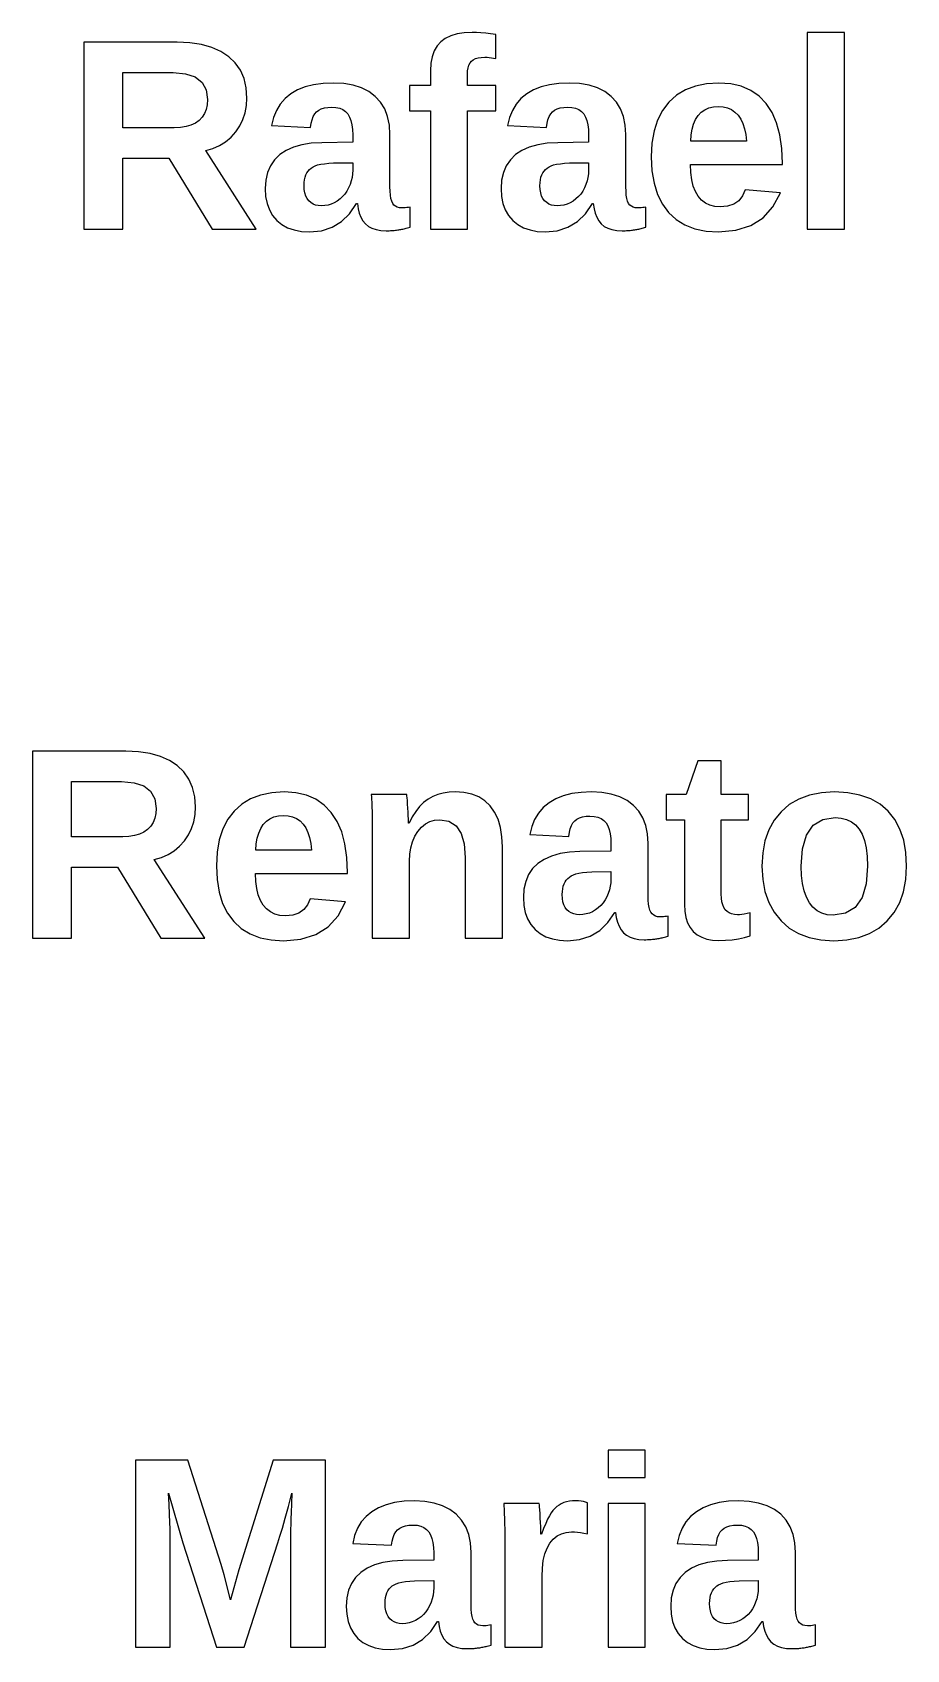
# Model space of a CAD drawing. Header units: metres. Extents: x 18 to 589, y 31 to 387.
# Drawn here: x 174.4 to 210.1, y 204.6 to 270.7 of the extents above; entities that cross this region are included whole.
import ezdxf

# ---------------------------------------------------------------- set-up
doc = ezdxf.new("R2010")
doc.units = ezdxf.units.M

msp = doc.modelspace()

# ---------------------------------------------------------------- linework, layer by layer
for p, q in [((191.723, 270.667), (191.466, 270.59)), ((192.015, 270.713), (191.723, 270.667)), ((192.343, 270.729), (192.015, 270.713)), ((192.518, 270.725), (192.343, 270.729)), ((192.703, 270.715), (192.518, 270.725)), ((192.896, 270.697), (192.703, 270.715)), ((193.098, 270.673), (192.896, 270.697)), ((193.308, 270.642), (193.098, 270.673)), ((193.308, 269.66), (193.308, 270.642)), ((207.569, 270.729), (206.045, 270.729)), ((206.045, 270.729), (206.045, 262.678)), ((207.569, 262.678), (207.569, 270.729)), ((180.278, 270.322), (176.459, 270.322)), ((176.459, 270.322), (176.459, 262.678)), ((180.8, 270.298), (180.278, 270.322)), ((181.272, 270.228), (180.8, 270.298)), ((181.694, 270.11), (181.272, 270.228)), ((182.067, 269.945), (181.694, 270.11)), ((182.389, 269.733), (182.067, 269.945)), ((190.786, 269.969), (190.701, 269.733)), ((190.905, 270.173), (190.786, 269.969)), ((191.057, 270.344), (190.905, 270.173)), ((191.244, 270.482), (191.057, 270.344)), ((191.466, 270.59), (191.244, 270.482)), ((182.656, 269.477), (182.389, 269.733)), ((182.864, 269.18), (182.656, 269.477)), ((190.651, 269.463), (190.634, 269.161)), ((190.701, 269.733), (190.651, 269.463)), ((192.159, 269.156), (192.178, 269.284)), ((192.178, 269.284), (192.21, 269.393)), ((192.21, 269.393), (192.255, 269.483)), ((192.255, 269.483), (192.313, 269.554)), ((192.313, 269.554), (192.386, 269.61)), ((192.386, 269.61), (192.478, 269.653)), ((192.478, 269.653), (192.588, 269.684)), ((192.588, 269.684), (192.716, 269.703)), ((192.716, 269.703), (192.863, 269.709)), ((192.863, 269.709), (192.952, 269.707)), ((192.952, 269.707), (193.041, 269.701)), ((193.041, 269.701), (193.13, 269.691)), ((193.13, 269.691), (193.219, 269.678)), ((193.219, 269.678), (193.308, 269.66)), ((178.06, 266.823), (178.06, 269.08)), ((178.06, 269.08), (180.11, 269.08)), ((180.11, 269.08), (180.618, 269.035)), ((180.618, 269.035), (181.013, 268.903)), ((181.013, 268.903), (181.295, 268.683)), ((181.295, 268.683), (181.464, 268.375)), ((183.013, 268.842), (182.864, 269.18)), ((183.102, 268.463), (183.013, 268.842)), ((186.244, 268.639), (185.859, 268.586)), ((186.666, 268.656), (186.244, 268.639)), ((187.09, 268.634), (186.666, 268.656)), ((187.474, 268.569), (187.09, 268.634)), ((190.634, 269.161), (190.634, 268.548)), ((192.153, 269.009), (192.159, 269.156)), ((192.153, 268.548), (192.153, 269.009)), ((195.892, 268.639), (195.507, 268.586)), ((196.314, 268.656), (195.892, 268.639)), ((196.738, 268.634), (196.314, 268.656)), ((197.122, 268.569), (196.738, 268.634)), ((201.93, 268.625), (201.473, 268.531)), ((202.435, 268.656), (201.93, 268.625)), ((202.917, 268.623), (202.435, 268.656)), ((203.351, 268.522), (202.917, 268.623)), ((181.464, 268.375), (181.521, 267.978)), ((181.521, 267.978), (181.507, 267.769)), ((183.132, 268.043), (183.102, 268.463)), ((183.114, 267.731), (183.132, 268.043)), ((184.692, 268.021), (184.496, 267.794)), ((184.927, 268.214), (184.692, 268.021)), ((185.201, 268.373), (184.927, 268.214)), ((185.511, 268.497), (185.201, 268.373)), ((185.859, 268.586), (185.511, 268.497)), ((187.817, 268.459), (187.474, 268.569)), ((188.119, 268.306), (187.817, 268.459)), ((188.38, 268.108), (188.119, 268.306)), ((188.597, 267.871), (188.38, 268.108)), ((190.634, 268.548), (189.777, 268.548)), ((189.777, 268.548), (189.777, 267.517)), ((193.308, 268.548), (192.153, 268.548)), ((193.308, 267.517), (193.308, 268.548)), ((194.34, 268.021), (194.144, 267.794)), ((194.575, 268.214), (194.34, 268.021)), ((194.849, 268.373), (194.575, 268.214)), ((195.159, 268.497), (194.849, 268.373)), ((195.507, 268.586), (195.159, 268.497)), ((197.465, 268.459), (197.122, 268.569)), ((197.767, 268.306), (197.465, 268.459)), ((198.028, 268.108), (197.767, 268.306)), ((198.245, 267.871), (198.028, 268.108)), ((200.703, 268.156), (200.39, 267.875)), ((201.064, 268.375), (200.703, 268.156)), ((201.473, 268.531), (201.064, 268.375)), ((203.737, 268.355), (203.351, 268.522)), ((204.076, 268.12), (203.737, 268.355)), ((204.367, 267.818), (204.076, 268.12)), ((181.396, 267.409), (181.299, 267.258)), ((181.465, 267.579), (181.396, 267.409)), ((181.507, 267.769), (181.465, 267.579)), ((182.968, 267.159), (183.059, 267.436)), ((183.059, 267.436), (183.114, 267.731)), ((184.339, 267.534), (184.222, 267.241)), ((184.496, 267.794), (184.339, 267.534)), ((185.845, 267.282), (185.907, 267.389)), ((185.907, 267.389), (185.98, 267.476)), ((185.98, 267.476), (186.068, 267.546)), ((186.068, 267.546), (186.174, 267.6)), ((186.174, 267.6), (186.298, 267.638)), ((186.298, 267.638), (186.441, 267.661)), ((186.441, 267.661), (186.601, 267.669)), ((186.601, 267.669), (186.773, 267.658)), ((186.773, 267.658), (186.925, 267.624)), ((186.925, 267.624), (187.056, 267.568)), ((187.056, 267.568), (187.167, 267.49)), ((187.167, 267.49), (187.257, 267.39)), ((187.257, 267.39), (187.33, 267.266)), ((188.766, 267.596), (188.597, 267.871)), ((188.886, 267.285), (188.766, 267.596)), ((188.958, 266.937), (188.886, 267.285)), ((189.777, 267.517), (190.634, 267.517)), ((190.634, 267.517), (190.634, 262.678)), ((192.153, 267.517), (193.308, 267.517)), ((192.153, 262.678), (192.153, 267.517)), ((193.987, 267.534), (193.87, 267.241)), ((194.144, 267.794), (193.987, 267.534)), ((195.493, 267.282), (195.554, 267.389)), ((195.554, 267.389), (195.628, 267.476)), ((195.628, 267.476), (195.716, 267.546)), ((195.716, 267.546), (195.822, 267.6)), ((195.822, 267.6), (195.946, 267.638)), ((195.946, 267.638), (196.089, 267.661)), ((196.089, 267.661), (196.249, 267.669)), ((196.249, 267.669), (196.421, 267.658)), ((196.421, 267.658), (196.573, 267.624)), ((196.573, 267.624), (196.704, 267.568)), ((196.704, 267.568), (196.815, 267.49)), ((196.815, 267.49), (196.905, 267.39)), ((196.905, 267.39), (196.978, 267.266)), ((198.414, 267.596), (198.245, 267.871)), ((198.534, 267.285), (198.414, 267.596)), ((198.606, 266.937), (198.534, 267.285)), ((200.13, 267.536), (199.928, 267.143)), ((200.39, 267.875), (200.13, 267.536)), ((201.481, 267.16), (201.586, 267.322)), ((201.586, 267.322), (201.712, 267.457)), ((201.712, 267.457), (201.858, 267.561)), ((201.858, 267.561), (202.024, 267.636)), ((202.024, 267.636), (202.209, 267.681)), ((202.209, 267.681), (202.414, 267.696)), ((202.414, 267.696), (202.607, 267.682)), ((202.607, 267.682), (202.784, 267.639)), ((202.784, 267.639), (202.945, 267.568)), ((202.945, 267.568), (203.089, 267.469)), ((203.089, 267.469), (203.217, 267.341)), ((203.217, 267.341), (203.326, 267.184)), ((204.607, 267.452), (204.367, 267.818)), ((204.794, 267.023), (204.607, 267.452)), ((180.154, 266.823), (178.06, 266.823)), ((180.41, 266.835), (180.154, 266.823)), ((180.64, 266.871), (180.41, 266.835)), ((180.844, 266.932), (180.64, 266.871)), ((181.022, 267.017), (180.844, 266.932)), ((181.174, 267.126), (181.022, 267.017)), ((181.299, 267.258), (181.174, 267.126)), ((182.481, 266.44), (182.676, 266.657)), ((182.676, 266.657), (182.84, 266.899)), ((182.84, 266.899), (182.968, 267.159)), ((184.222, 267.241), (184.143, 266.915)), ((184.143, 266.915), (185.733, 266.839)), ((185.733, 266.839), (185.758, 267.007)), ((185.758, 267.007), (185.796, 267.154)), ((185.796, 267.154), (185.845, 267.282)), ((187.33, 267.266), (187.386, 267.119)), ((187.386, 267.119), (187.426, 266.948)), ((187.426, 266.948), (187.45, 266.753)), ((187.45, 266.753), (187.458, 266.535)), ((188.982, 266.551), (188.958, 266.937)), ((193.87, 267.241), (193.791, 266.915)), ((193.791, 266.915), (195.381, 266.839)), ((195.381, 266.839), (195.406, 267.007)), ((195.406, 267.007), (195.444, 267.154)), ((195.444, 267.154), (195.493, 267.282)), ((196.978, 267.266), (197.034, 267.119)), ((197.034, 267.119), (197.074, 266.948)), ((197.074, 266.948), (197.098, 266.753)), ((197.098, 266.753), (197.106, 266.535)), ((198.63, 266.551), (198.606, 266.937)), ((199.784, 266.696), (199.697, 266.195)), ((199.928, 267.143), (199.784, 266.696)), ((201.297, 266.532), (201.337, 266.765)), ((201.337, 266.765), (201.398, 266.975)), ((201.398, 266.975), (201.481, 267.16)), ((203.326, 267.184), (203.414, 267)), ((203.414, 267), (203.483, 266.786)), ((203.483, 266.786), (203.531, 266.545)), ((204.927, 266.532), (204.794, 267.023)), ((181.445, 265.89), (181.742, 265.979)), ((181.742, 265.979), (182.014, 266.101)), ((182.014, 266.101), (182.261, 266.254)), ((182.261, 266.254), (182.481, 266.44)), ((185.032, 266.034), (184.731, 265.899)), ((185.377, 266.132), (185.032, 266.034)), ((185.764, 266.192), (185.377, 266.132)), ((186.194, 266.215), (185.764, 266.192)), ((187.458, 266.237), (186.194, 266.215)), ((187.458, 266.535), (187.458, 266.237)), ((188.982, 264.414), (188.982, 266.551)), ((194.68, 266.034), (194.379, 265.899)), ((195.025, 266.132), (194.68, 266.034)), ((195.412, 266.192), (195.025, 266.132)), ((195.842, 266.215), (195.412, 266.192)), ((197.106, 266.237), (195.842, 266.215)), ((197.106, 266.535), (197.106, 266.237)), ((198.63, 264.414), (198.63, 266.551)), ((199.697, 266.195), (199.669, 265.64)), ((201.28, 266.275), (201.297, 266.532)), ((203.558, 266.275), (201.28, 266.275)), ((203.531, 266.545), (203.558, 266.275)), ((205.007, 265.979), (204.927, 266.532)), ((205.034, 265.363), (205.007, 265.979)), ((178.06, 265.58), (179.937, 265.58)), ((178.06, 262.678), (178.06, 265.58)), ((179.937, 265.58), (181.711, 262.678)), ((183.512, 262.678), (181.445, 265.89)), ((184.258, 265.518), (184.091, 265.275)), ((184.472, 265.727), (184.258, 265.518)), ((184.731, 265.899), (184.472, 265.727)), ((185.923, 265.268), (186.024, 265.303)), ((186.024, 265.303), (186.15, 265.333)), ((186.15, 265.333), (186.301, 265.356)), ((186.301, 265.356), (186.477, 265.373)), ((186.477, 265.373), (186.677, 265.385)), ((186.677, 265.385), (187.458, 265.396)), ((187.458, 265.396), (187.458, 265.098)), ((193.906, 265.518), (193.739, 265.275)), ((194.12, 265.727), (193.906, 265.518)), ((194.379, 265.899), (194.12, 265.727)), ((195.571, 265.268), (195.672, 265.303)), ((195.672, 265.303), (195.798, 265.333)), ((195.798, 265.333), (195.949, 265.356)), ((195.949, 265.356), (196.125, 265.373)), ((196.125, 265.373), (196.325, 265.385)), ((196.325, 265.385), (197.106, 265.396)), ((197.106, 265.396), (197.106, 265.098)), ((199.669, 265.64), (199.697, 265.068)), ((201.282, 264.994), (201.269, 265.32)), ((201.269, 265.32), (205.034, 265.32)), ((205.034, 265.32), (205.034, 265.363)), ((183.901, 264.685), (183.878, 264.338)), ((183.973, 264.998), (183.901, 264.685)), ((184.091, 265.275), (183.973, 264.998)), ((185.472, 264.582), (185.486, 264.697)), ((185.486, 264.697), (185.509, 264.801)), ((185.509, 264.801), (185.542, 264.895)), ((185.542, 264.895), (185.584, 264.978)), ((185.584, 264.978), (185.635, 265.052)), ((185.635, 265.052), (185.694, 265.118)), ((185.694, 265.118), (185.762, 265.176)), ((185.762, 265.176), (185.838, 265.226)), ((185.838, 265.226), (185.923, 265.268)), ((187.398, 264.65), (187.35, 264.507)), ((187.431, 264.796), (187.398, 264.65)), ((187.451, 264.945), (187.431, 264.796)), ((187.458, 265.098), (187.451, 264.945)), ((193.549, 264.685), (193.526, 264.338)), ((193.621, 264.998), (193.549, 264.685)), ((193.739, 265.275), (193.621, 264.998)), ((195.12, 264.582), (195.134, 264.697)), ((195.134, 264.697), (195.157, 264.801)), ((195.157, 264.801), (195.19, 264.895)), ((195.19, 264.895), (195.232, 264.978)), ((195.232, 264.978), (195.283, 265.052)), ((195.283, 265.052), (195.342, 265.118)), ((195.342, 265.118), (195.41, 265.176)), ((195.41, 265.176), (195.486, 265.226)), ((195.486, 265.226), (195.571, 265.268)), ((197.045, 264.65), (196.998, 264.507)), ((197.079, 264.796), (197.045, 264.65)), ((197.099, 264.945), (197.079, 264.796)), ((197.106, 265.098), (197.099, 264.945)), ((199.697, 265.068), (199.782, 264.553)), ((201.32, 264.702), (201.282, 264.994)), ((201.383, 264.443), (201.32, 264.702)), ((183.878, 264.338), (183.897, 264.017)), ((183.897, 264.017), (183.954, 263.726)), ((185.467, 264.457), (185.472, 264.582)), ((185.475, 264.299), (185.467, 264.457)), ((185.498, 264.158), (185.475, 264.299)), ((185.536, 264.033), (185.498, 264.158)), ((185.59, 263.926), (185.536, 264.033)), ((187.042, 264.008), (186.939, 263.912)), ((187.135, 264.116), (187.042, 264.008)), ((187.218, 264.236), (187.135, 264.116)), ((187.29, 264.368), (187.218, 264.236)), ((187.35, 264.507), (187.29, 264.368)), ((188.987, 264.229), (188.982, 264.414)), ((189, 264.068), (188.987, 264.229)), ((189.023, 263.932), (189, 264.068)), ((193.526, 264.338), (193.545, 264.017)), ((193.545, 264.017), (193.602, 263.726)), ((195.115, 264.457), (195.12, 264.582)), ((195.123, 264.299), (195.115, 264.457)), ((195.146, 264.158), (195.123, 264.299)), ((195.184, 264.033), (195.146, 264.158)), ((195.238, 263.926), (195.184, 264.033)), ((196.69, 264.008), (196.587, 263.912)), ((196.783, 264.116), (196.69, 264.008)), ((196.866, 264.236), (196.783, 264.116)), ((196.938, 264.368), (196.866, 264.236)), ((196.998, 264.507), (196.938, 264.368)), ((198.635, 264.229), (198.63, 264.414)), ((198.648, 264.068), (198.635, 264.229)), ((198.67, 263.932), (198.648, 264.068)), ((199.782, 264.553), (199.924, 264.096)), ((199.924, 264.096), (200.123, 263.696)), ((201.472, 264.218), (201.383, 264.443)), ((201.586, 264.026), (201.472, 264.218)), ((201.724, 263.869), (201.586, 264.026)), ((203.401, 264.037), (203.245, 263.841)), ((203.51, 264.289), (203.401, 264.037)), ((204.947, 264.164), (203.51, 264.289)), ((204.646, 263.59), (204.947, 264.164)), ((183.954, 263.726), (184.049, 263.465)), ((184.049, 263.465), (184.183, 263.234)), ((185.66, 263.836), (185.59, 263.926)), ((185.742, 263.763), (185.66, 263.836)), ((185.834, 263.706), (185.742, 263.763)), ((185.937, 263.665), (185.834, 263.706)), ((186.049, 263.641), (185.937, 263.665)), ((186.172, 263.633), (186.049, 263.641)), ((186.313, 263.641), (186.172, 263.633)), ((186.449, 263.664), (186.313, 263.641)), ((186.58, 263.703), (186.449, 263.664)), ((186.705, 263.758), (186.58, 263.703)), ((186.826, 263.828), (186.705, 263.758)), ((186.939, 263.912), (186.826, 263.828)), ((187.333, 263.309), (187.615, 263.725)), ((187.615, 263.725), (187.648, 263.725)), ((187.648, 263.725), (187.678, 263.516)), ((187.678, 263.516), (187.727, 263.329)), ((187.727, 263.329), (187.792, 263.163)), ((189.054, 263.82), (189.023, 263.932)), ((189.094, 263.733), (189.054, 263.82)), ((189.144, 263.666), (189.094, 263.733)), ((189.207, 263.613), (189.144, 263.666)), ((189.281, 263.576), (189.207, 263.613)), ((189.367, 263.553), (189.281, 263.576)), ((189.465, 263.546), (189.367, 263.553)), ((189.534, 263.547), (189.465, 263.546)), ((189.602, 263.551), (189.534, 263.547)), ((189.67, 263.558), (189.602, 263.551)), ((189.736, 263.567), (189.67, 263.558)), ((189.802, 263.579), (189.736, 263.567)), ((189.802, 262.754), (189.802, 263.579)), ((193.602, 263.726), (193.697, 263.465)), ((193.697, 263.465), (193.831, 263.234)), ((195.308, 263.836), (195.238, 263.926)), ((195.39, 263.763), (195.308, 263.836)), ((195.482, 263.706), (195.39, 263.763)), ((195.585, 263.665), (195.482, 263.706)), ((195.697, 263.641), (195.585, 263.665)), ((195.82, 263.633), (195.697, 263.641)), ((195.961, 263.641), (195.82, 263.633)), ((196.097, 263.664), (195.961, 263.641)), ((196.228, 263.703), (196.097, 263.664)), ((196.353, 263.758), (196.228, 263.703)), ((196.474, 263.828), (196.353, 263.758)), ((196.587, 263.912), (196.474, 263.828)), ((196.981, 263.309), (197.263, 263.725)), ((197.263, 263.725), (197.296, 263.725)), ((197.296, 263.725), (197.326, 263.516)), ((197.326, 263.516), (197.374, 263.329)), ((197.374, 263.329), (197.44, 263.163)), ((198.702, 263.82), (198.67, 263.932)), ((198.742, 263.733), (198.702, 263.82)), ((198.792, 263.666), (198.742, 263.733)), ((198.855, 263.613), (198.792, 263.666)), ((198.929, 263.576), (198.855, 263.613)), ((199.015, 263.553), (198.929, 263.576)), ((199.113, 263.546), (199.015, 263.553)), ((199.182, 263.547), (199.113, 263.546)), ((199.25, 263.551), (199.182, 263.547)), ((199.318, 263.558), (199.25, 263.551)), ((199.384, 263.567), (199.318, 263.558)), ((199.45, 263.579), (199.384, 263.567)), ((199.45, 262.754), (199.45, 263.579)), ((200.123, 263.696), (200.379, 263.353)), ((200.379, 263.353), (200.688, 263.071)), ((201.883, 263.747), (201.724, 263.869)), ((202.064, 263.659), (201.883, 263.747)), ((202.266, 263.607), (202.064, 263.659)), ((202.49, 263.589), (202.266, 263.607)), ((202.789, 263.617), (202.49, 263.589)), ((203.041, 263.701), (202.789, 263.617)), ((203.245, 263.841), (203.041, 263.701)), ((204.242, 263.144), (204.646, 263.59)), ((176.459, 262.678), (178.06, 262.678)), ((181.711, 262.678), (183.512, 262.678)), ((184.183, 263.234), (184.355, 263.033)), ((184.355, 263.033), (184.561, 262.866)), ((184.561, 262.866), (184.797, 262.736)), ((184.797, 262.736), (185.063, 262.644)), ((186.175, 262.616), (186.613, 262.754)), ((186.613, 262.754), (186.999, 262.985)), ((186.999, 262.985), (187.333, 263.309)), ((187.792, 263.163), (187.875, 263.018)), ((187.875, 263.018), (187.976, 262.895)), ((187.976, 262.895), (188.098, 262.793)), ((188.098, 262.793), (188.244, 262.714)), ((188.244, 262.714), (188.413, 262.658)), ((188.413, 262.658), (188.607, 262.624)), ((189.341, 262.651), (189.384, 262.658)), ((189.384, 262.658), (189.427, 262.666)), ((189.427, 262.666), (189.471, 262.674)), ((189.471, 262.674), (189.514, 262.684)), ((189.514, 262.684), (189.558, 262.694)), ((189.558, 262.694), (189.602, 262.705)), ((189.602, 262.705), (189.649, 262.717)), ((189.649, 262.717), (189.698, 262.729)), ((189.698, 262.729), (189.749, 262.741)), ((189.749, 262.741), (189.802, 262.754)), ((190.634, 262.678), (192.153, 262.678)), ((193.831, 263.234), (194.003, 263.033)), ((194.003, 263.033), (194.209, 262.866)), ((194.209, 262.866), (194.445, 262.736)), ((194.445, 262.736), (194.711, 262.644)), ((195.822, 262.616), (196.261, 262.754)), ((196.261, 262.754), (196.647, 262.985)), ((196.647, 262.985), (196.981, 263.309)), ((197.44, 263.163), (197.523, 263.018)), ((197.523, 263.018), (197.624, 262.895)), ((197.624, 262.895), (197.746, 262.793)), ((197.746, 262.793), (197.891, 262.714)), ((197.891, 262.714), (198.061, 262.658)), ((198.061, 262.658), (198.255, 262.624)), ((198.989, 262.651), (199.032, 262.658)), ((199.032, 262.658), (199.075, 262.666)), ((199.075, 262.666), (199.119, 262.674)), ((199.119, 262.674), (199.162, 262.684)), ((199.162, 262.684), (199.205, 262.694)), ((199.205, 262.694), (199.25, 262.705)), ((199.25, 262.705), (199.297, 262.717)), ((199.297, 262.717), (199.345, 262.729)), ((199.345, 262.729), (199.396, 262.741)), ((199.396, 262.741), (199.45, 262.754)), ((200.688, 263.071), (201.046, 262.852)), ((201.046, 262.852), (201.453, 262.695)), ((201.453, 262.695), (201.909, 262.601)), ((203.126, 262.633), (203.736, 262.825)), ((203.736, 262.825), (204.242, 263.144)), ((206.045, 262.678), (207.569, 262.678)), ((185.063, 262.644), (185.358, 262.588)), ((185.358, 262.588), (185.684, 262.57)), ((185.684, 262.57), (186.175, 262.616)), ((188.607, 262.624), (188.825, 262.613)), ((188.825, 262.613), (188.889, 262.613)), ((188.889, 262.613), (188.949, 262.615)), ((188.949, 262.615), (189.006, 262.617)), ((189.006, 262.617), (189.06, 262.62)), ((189.06, 262.62), (189.11, 262.624)), ((189.11, 262.624), (189.158, 262.628)), ((189.158, 262.628), (189.205, 262.633)), ((189.205, 262.633), (189.252, 262.639)), ((189.252, 262.639), (189.297, 262.645)), ((189.297, 262.645), (189.341, 262.651)), ((194.711, 262.644), (195.006, 262.588)), ((195.006, 262.588), (195.332, 262.57)), ((195.332, 262.57), (195.822, 262.616)), ((198.255, 262.624), (198.473, 262.613)), ((198.473, 262.613), (198.537, 262.613)), ((198.537, 262.613), (198.597, 262.615)), ((198.597, 262.615), (198.654, 262.617)), ((198.654, 262.617), (198.707, 262.62)), ((198.707, 262.62), (198.758, 262.624)), ((198.758, 262.624), (198.806, 262.628)), ((198.806, 262.628), (198.853, 262.633)), ((198.853, 262.633), (198.9, 262.639)), ((198.9, 262.639), (198.945, 262.645)), ((198.945, 262.645), (198.989, 262.651)), ((201.909, 262.601), (202.414, 262.57)), ((202.414, 262.57), (203.126, 262.633)), ((178.175, 241.322), (174.356, 241.322)), ((174.356, 241.322), (174.356, 233.678)), ((178.697, 241.298), (178.175, 241.322)), ((179.169, 241.228), (178.697, 241.298)), ((179.591, 241.11), (179.169, 241.228)), ((179.963, 240.945), (179.591, 241.11)), ((180.285, 240.733), (179.963, 240.945)), ((201.578, 240.926), (201.101, 239.548)), ((202.533, 240.926), (201.578, 240.926)), ((202.533, 239.548), (202.533, 240.926)), ((180.553, 240.477), (180.285, 240.733)), ((180.761, 240.18), (180.553, 240.477)), ((180.91, 239.842), (180.761, 240.18)), ((175.956, 237.823), (175.956, 240.08)), ((175.956, 240.08), (178.007, 240.08)), ((178.007, 240.08), (178.515, 240.035)), ((178.515, 240.035), (178.91, 239.903)), ((178.91, 239.903), (179.192, 239.683)), ((179.192, 239.683), (179.361, 239.375)), ((180.999, 239.463), (180.91, 239.842)), ((183.687, 239.531), (183.278, 239.375)), ((184.144, 239.625), (183.687, 239.531)), ((184.649, 239.656), (184.144, 239.625)), ((185.131, 239.623), (184.649, 239.656)), ((185.565, 239.522), (185.131, 239.623)), ((185.951, 239.355), (185.565, 239.522)), ((189.67, 239.548), (188.216, 239.548)), ((188.216, 239.548), (188.222, 239.45)), ((189.676, 239.493), (189.67, 239.548)), ((190.939, 239.552), (190.731, 239.467)), ((191.162, 239.613), (190.939, 239.552)), ((191.399, 239.65), (191.162, 239.613)), ((191.65, 239.662), (191.399, 239.65)), ((192.006, 239.639), (191.65, 239.662)), ((192.327, 239.57), (192.006, 239.639)), ((192.613, 239.455), (192.327, 239.57)), ((196.071, 239.497), (195.76, 239.373)), ((196.418, 239.586), (196.071, 239.497)), ((196.803, 239.639), (196.418, 239.586)), ((197.225, 239.656), (196.803, 239.639)), ((197.65, 239.634), (197.225, 239.656)), ((198.033, 239.569), (197.65, 239.634)), ((198.376, 239.459), (198.033, 239.569)), ((201.101, 239.548), (200.282, 239.548)), ((200.282, 239.548), (200.282, 238.517)), ((203.645, 239.548), (202.533, 239.548)), ((203.645, 238.517), (203.645, 239.548)), ((206.137, 239.527), (205.699, 239.364)), ((206.624, 239.624), (206.137, 239.527)), ((207.161, 239.656), (206.624, 239.624)), ((207.709, 239.625), (207.161, 239.656)), ((208.202, 239.531), (207.709, 239.625)), ((208.641, 239.374), (208.202, 239.531)), ((179.361, 239.375), (179.417, 238.978)), ((179.417, 238.978), (179.404, 238.769)), ((181.029, 239.043), (180.999, 239.463)), ((181.01, 238.731), (181.029, 239.043)), ((182.604, 238.875), (182.344, 238.536)), ((182.917, 239.156), (182.604, 238.875)), ((183.278, 239.375), (182.917, 239.156)), ((186.29, 239.12), (185.951, 239.355)), ((186.581, 238.818), (186.29, 239.12)), ((188.222, 239.45), (188.228, 239.347)), ((188.228, 239.347), (188.234, 239.239)), ((188.234, 239.239), (188.24, 239.126)), ((188.24, 239.126), (188.245, 239.008)), ((188.245, 239.008), (188.25, 238.881)), ((188.25, 238.881), (188.254, 238.74)), ((189.684, 239.41), (189.676, 239.493)), ((189.693, 239.3), (189.684, 239.41)), ((189.703, 239.162), (189.693, 239.3)), ((189.713, 238.997), (189.703, 239.162)), ((189.723, 238.829), (189.713, 238.997)), ((190.034, 238.861), (189.892, 238.636)), ((190.189, 239.056), (190.034, 238.861)), ((190.357, 239.222), (190.189, 239.056)), ((190.538, 239.358), (190.357, 239.222)), ((190.731, 239.467), (190.538, 239.358)), ((192.865, 239.294), (192.613, 239.455)), ((193.082, 239.087), (192.865, 239.294)), ((193.262, 238.835), (193.082, 239.087)), ((193.401, 238.542), (193.262, 238.835)), ((195.251, 239.021), (195.055, 238.794)), ((195.487, 239.214), (195.251, 239.021)), ((195.76, 239.373), (195.487, 239.214)), ((198.678, 239.306), (198.376, 239.459)), ((198.94, 239.108), (198.678, 239.306)), ((199.156, 238.871), (198.94, 239.108)), ((199.325, 238.596), (199.156, 238.871)), ((204.974, 238.845), (204.693, 238.497)), ((205.312, 239.137), (204.974, 238.845)), ((205.699, 239.364), (205.312, 239.137)), ((209.025, 239.155), (208.641, 239.374)), ((209.355, 238.872), (209.025, 239.155)), ((209.628, 238.531), (209.355, 238.872)), ((179.195, 238.258), (179.07, 238.126)), ((179.292, 238.409), (179.195, 238.258)), ((179.362, 238.579), (179.292, 238.409)), ((179.404, 238.769), (179.362, 238.579)), ((180.865, 238.159), (180.956, 238.436)), ((180.956, 238.436), (181.01, 238.731)), ((182.344, 238.536), (182.142, 238.143)), ((183.695, 238.16), (183.8, 238.322)), ((183.8, 238.322), (183.926, 238.457)), ((183.926, 238.457), (184.072, 238.561)), ((184.072, 238.561), (184.238, 238.636)), ((184.238, 238.636), (184.423, 238.681)), ((184.423, 238.681), (184.628, 238.696)), ((184.628, 238.696), (184.821, 238.682)), ((184.821, 238.682), (184.998, 238.639)), ((184.998, 238.639), (185.159, 238.568)), ((185.159, 238.568), (185.303, 238.469)), ((185.303, 238.469), (185.431, 238.341)), ((185.431, 238.341), (185.54, 238.184)), ((185.54, 238.184), (185.629, 238)), ((186.821, 238.452), (186.581, 238.818)), ((187.008, 238.023), (186.821, 238.452)), ((188.254, 238.74), (188.257, 238.585)), ((188.257, 238.585), (188.258, 238.417)), ((188.258, 238.417), (188.259, 238.235)), ((188.259, 238.235), (188.259, 233.678)), ((189.73, 238.684), (189.723, 238.829)), ((189.736, 238.561), (189.73, 238.684)), ((189.739, 238.46), (189.736, 238.561)), ((189.74, 238.381), (189.739, 238.46)), ((189.762, 238.381), (189.74, 238.381)), ((189.892, 238.636), (189.762, 238.381)), ((190.123, 238.042), (190.267, 238.213)), ((190.267, 238.213), (190.428, 238.346)), ((190.428, 238.346), (190.607, 238.441)), ((190.607, 238.441), (190.802, 238.498)), ((190.802, 238.498), (191.015, 238.517)), ((191.015, 238.517), (191.392, 238.455)), ((191.392, 238.455), (191.685, 238.27)), ((191.685, 238.27), (191.894, 237.96)), ((193.501, 238.205), (193.401, 238.542)), ((193.561, 237.826), (193.501, 238.205)), ((194.781, 238.241), (194.703, 237.915)), ((194.898, 238.534), (194.781, 238.241)), ((195.055, 238.794), (194.898, 238.534)), ((196.355, 238.154), (196.404, 238.282)), ((196.404, 238.282), (196.466, 238.389)), ((196.466, 238.389), (196.539, 238.476)), ((196.539, 238.476), (196.627, 238.546)), ((196.627, 238.546), (196.733, 238.6)), ((196.733, 238.6), (196.858, 238.638)), ((196.858, 238.638), (197, 238.661)), ((197, 238.661), (197.16, 238.669)), ((197.16, 238.669), (197.332, 238.658)), ((197.332, 238.658), (197.484, 238.624)), ((197.484, 238.624), (197.615, 238.568)), ((197.615, 238.568), (197.726, 238.49)), ((197.726, 238.49), (197.817, 238.39)), ((197.817, 238.39), (197.889, 238.266)), ((197.889, 238.266), (197.945, 238.119)), ((199.445, 238.285), (199.325, 238.596)), ((199.518, 237.937), (199.445, 238.285)), ((200.282, 238.517), (201.025, 238.517)), ((201.025, 238.517), (201.025, 235.056)), ((202.533, 235.468), (202.533, 238.517)), ((202.533, 238.517), (203.645, 238.517)), ((204.693, 238.497), (204.475, 238.1)), ((206.016, 237.893), (206.294, 238.291)), ((206.294, 238.291), (206.683, 238.53)), ((206.683, 238.53), (207.182, 238.609)), ((207.182, 238.609), (207.431, 238.59)), ((207.431, 238.59), (207.654, 238.534)), ((207.654, 238.534), (207.852, 238.439)), ((207.852, 238.439), (208.026, 238.307)), ((208.026, 238.307), (208.175, 238.137)), ((209.839, 238.135), (209.628, 238.531)), ((178.05, 237.823), (175.956, 237.823)), ((178.306, 237.835), (178.05, 237.823)), ((178.536, 237.871), (178.306, 237.835)), ((178.74, 237.932), (178.536, 237.871)), ((178.918, 238.017), (178.74, 237.932)), ((179.07, 238.126), (178.918, 238.017)), ((180.378, 237.44), (180.573, 237.657)), ((180.573, 237.657), (180.737, 237.899)), ((180.737, 237.899), (180.865, 238.159)), ((181.998, 237.696), (181.912, 237.195)), ((182.142, 238.143), (181.998, 237.696)), ((183.494, 237.275), (183.511, 237.532)), ((183.511, 237.532), (183.551, 237.765)), ((183.551, 237.765), (183.612, 237.975)), ((183.612, 237.975), (183.695, 238.16)), ((185.629, 238), (185.697, 237.786)), ((185.697, 237.786), (185.745, 237.545)), ((185.745, 237.545), (185.772, 237.275)), ((187.141, 237.532), (187.008, 238.023)), ((187.221, 236.979), (187.141, 237.532)), ((189.838, 237.376), (189.906, 237.62)), ((189.906, 237.62), (190.001, 237.842)), ((190.001, 237.842), (190.123, 238.042)), ((191.894, 237.96), (192.02, 237.528)), ((192.02, 237.528), (192.062, 236.971)), ((193.581, 237.405), (193.561, 237.826)), ((194.703, 237.915), (196.292, 237.839)), ((196.292, 237.839), (196.318, 238.007)), ((196.318, 238.007), (196.355, 238.154)), ((197.945, 238.119), (197.985, 237.948)), ((197.985, 237.948), (198.009, 237.753)), ((198.009, 237.753), (198.017, 237.535)), ((198.017, 237.535), (198.017, 237.237)), ((199.542, 237.551), (199.518, 237.937)), ((199.542, 235.414), (199.542, 237.551)), ((204.318, 237.654), (204.225, 237.16)), ((204.475, 238.1), (204.318, 237.654)), ((205.849, 237.335), (206.016, 237.893)), ((208.175, 238.137), (208.298, 237.926)), ((208.298, 237.926), (208.394, 237.668)), ((208.394, 237.668), (208.462, 237.364)), ((209.991, 237.685), (209.839, 238.135)), ((210.082, 237.179), (209.991, 237.685)), ((179.341, 236.89), (179.639, 236.979)), ((181.408, 233.678), (179.341, 236.89)), ((179.639, 236.979), (179.911, 237.101)), ((179.911, 237.101), (180.157, 237.254)), ((180.157, 237.254), (180.378, 237.44)), ((181.912, 237.195), (181.883, 236.64)), ((185.772, 237.275), (183.494, 237.275)), ((187.248, 236.363), (187.221, 236.979)), ((189.784, 236.824), (189.797, 237.111)), ((189.797, 237.111), (189.838, 237.376)), ((192.062, 236.971), (192.062, 233.678)), ((193.581, 233.678), (193.581, 237.405)), ((195.29, 236.899), (195.031, 236.727)), ((195.592, 237.034), (195.29, 236.899)), ((195.936, 237.132), (195.592, 237.034)), ((196.323, 237.192), (195.936, 237.132)), ((196.753, 237.215), (196.323, 237.192)), ((198.017, 237.237), (196.753, 237.215)), ((204.225, 237.16), (204.193, 236.618)), ((205.794, 236.618), (205.849, 237.335)), ((208.462, 237.364), (208.503, 237.014)), ((208.503, 237.014), (208.517, 236.618)), ((210.112, 236.618), (210.082, 237.179)), ((175.956, 236.58), (177.833, 236.58)), ((175.956, 233.678), (175.956, 236.58)), ((177.833, 236.58), (179.607, 233.678)), ((181.883, 236.64), (181.911, 236.068)), ((183.496, 235.994), (183.483, 236.32)), ((183.483, 236.32), (187.248, 236.32)), ((187.248, 236.32), (187.248, 236.363)), ((189.784, 233.678), (189.784, 236.824)), ((194.651, 236.275), (194.532, 235.998)), ((194.817, 236.518), (194.651, 236.275)), ((195.031, 236.727), (194.817, 236.518)), ((196.321, 236.176), (196.397, 236.226)), ((196.397, 236.226), (196.482, 236.268)), ((196.482, 236.268), (196.583, 236.303)), ((196.583, 236.303), (196.709, 236.333)), ((196.709, 236.333), (196.86, 236.356)), ((196.86, 236.356), (197.036, 236.373)), ((197.036, 236.373), (197.236, 236.385)), ((197.236, 236.385), (198.017, 236.396)), ((198.017, 236.396), (198.017, 236.098)), ((204.193, 236.618), (204.225, 236.074)), ((205.807, 236.244), (205.794, 236.618)), ((205.848, 235.908), (205.807, 236.244)), ((208.517, 236.618), (208.461, 235.896)), ((210.08, 236.072), (210.112, 236.618)), ((181.911, 236.068), (181.996, 235.553)), ((181.996, 235.553), (182.139, 235.096)), ((183.534, 235.702), (183.496, 235.994)), ((183.597, 235.443), (183.534, 235.702)), ((194.461, 235.685), (194.437, 235.338)), ((194.532, 235.998), (194.461, 235.685)), ((196.026, 235.457), (196.031, 235.582)), ((196.031, 235.582), (196.045, 235.697)), ((196.045, 235.697), (196.068, 235.801)), ((196.068, 235.801), (196.101, 235.895)), ((196.101, 235.895), (196.143, 235.978)), ((196.143, 235.978), (196.194, 236.052)), ((196.194, 236.052), (196.253, 236.118)), ((196.253, 236.118), (196.321, 236.176)), ((197.957, 235.65), (197.91, 235.507)), ((197.99, 235.796), (197.957, 235.65)), ((198.011, 235.945), (197.99, 235.796)), ((198.017, 236.098), (198.011, 235.945)), ((204.225, 236.074), (204.318, 235.578)), ((204.318, 235.578), (204.475, 235.131)), ((205.916, 235.609), (205.848, 235.908)), ((206.011, 235.348), (205.916, 235.609)), ((208.461, 235.896), (208.292, 235.334)), ((209.827, 235.128), (209.985, 235.575)), ((209.985, 235.575), (210.08, 236.072)), ((182.139, 235.096), (182.337, 234.696)), ((183.686, 235.218), (183.597, 235.443)), ((183.8, 235.026), (183.686, 235.218)), ((183.938, 234.869), (183.8, 235.026)), ((184.097, 234.747), (183.938, 234.869)), ((185.615, 235.037), (185.459, 234.841)), ((185.724, 235.289), (185.615, 235.037)), ((187.161, 235.164), (185.724, 235.289)), ((186.86, 234.59), (187.161, 235.164)), ((194.437, 235.338), (194.456, 235.017)), ((194.456, 235.017), (194.513, 234.726)), ((196.034, 235.299), (196.026, 235.457)), ((196.057, 235.158), (196.034, 235.299)), ((196.096, 235.033), (196.057, 235.158)), ((196.15, 234.926), (196.096, 235.033)), ((196.219, 234.836), (196.15, 234.926)), ((197.498, 234.912), (197.385, 234.828)), ((197.601, 235.008), (197.498, 234.912)), ((197.694, 235.116), (197.601, 235.008)), ((197.777, 235.236), (197.694, 235.116)), ((197.849, 235.368), (197.777, 235.236)), ((197.91, 235.507), (197.849, 235.368)), ((199.546, 235.229), (199.542, 235.414)), ((199.56, 235.068), (199.546, 235.229)), ((199.582, 234.932), (199.56, 235.068)), ((199.613, 234.82), (199.582, 234.932)), ((201.025, 235.056), (201.039, 234.774)), ((202.539, 235.306), (202.533, 235.468)), ((202.559, 235.161), (202.539, 235.306)), ((202.592, 235.035), (202.559, 235.161)), ((202.637, 234.927), (202.592, 235.035)), ((202.696, 234.836), (202.637, 234.927)), ((204.475, 235.131), (204.693, 234.733)), ((206.133, 235.124), (206.011, 235.348)), ((206.28, 234.939), (206.133, 235.124)), ((206.452, 234.796), (206.28, 234.939)), ((208.011, 234.932), (207.618, 234.691)), ((208.292, 235.334), (208.011, 234.932)), ((209.605, 234.73), (209.827, 235.128)), ((182.337, 234.696), (182.593, 234.353)), ((182.593, 234.353), (182.902, 234.071)), ((184.278, 234.659), (184.097, 234.747)), ((184.48, 234.607), (184.278, 234.659)), ((184.704, 234.589), (184.48, 234.607)), ((185.003, 234.617), (184.704, 234.589)), ((185.255, 234.701), (185.003, 234.617)), ((185.459, 234.841), (185.255, 234.701)), ((186.456, 234.144), (186.86, 234.59)), ((194.513, 234.726), (194.609, 234.465)), ((194.609, 234.465), (194.742, 234.234)), ((194.742, 234.234), (194.914, 234.033)), ((196.301, 234.763), (196.219, 234.836)), ((196.393, 234.706), (196.301, 234.763)), ((196.496, 234.665), (196.393, 234.706)), ((196.609, 234.641), (196.496, 234.665)), ((196.732, 234.633), (196.609, 234.641)), ((196.872, 234.641), (196.732, 234.633)), ((197.008, 234.664), (196.872, 234.641)), ((197.139, 234.703), (197.008, 234.664)), ((197.265, 234.758), (197.139, 234.703)), ((197.385, 234.828), (197.265, 234.758)), ((197.558, 233.985), (197.893, 234.309)), ((197.893, 234.309), (198.175, 234.725)), ((198.175, 234.725), (198.207, 234.725)), ((198.207, 234.725), (198.238, 234.516)), ((198.238, 234.516), (198.286, 234.329)), ((198.286, 234.329), (198.351, 234.163)), ((199.653, 234.733), (199.613, 234.82)), ((199.703, 234.666), (199.653, 234.733)), ((199.766, 234.613), (199.703, 234.666)), ((199.84, 234.576), (199.766, 234.613)), ((199.926, 234.553), (199.84, 234.576)), ((200.025, 234.546), (199.926, 234.553)), ((200.094, 234.547), (200.025, 234.546)), ((200.162, 234.551), (200.094, 234.547)), ((200.229, 234.558), (200.162, 234.551)), ((200.295, 234.567), (200.229, 234.558)), ((200.361, 234.579), (200.295, 234.567)), ((200.361, 233.754), (200.361, 234.579)), ((201.039, 234.774), (201.083, 234.522)), ((201.083, 234.522), (201.156, 234.3)), ((201.156, 234.3), (201.257, 234.108)), ((202.768, 234.763), (202.696, 234.836)), ((202.855, 234.706), (202.768, 234.763)), ((202.955, 234.665), (202.855, 234.706)), ((203.071, 234.641), (202.955, 234.665)), ((203.2, 234.633), (203.071, 234.641)), ((203.278, 234.636), (203.2, 234.633)), ((203.368, 234.645), (203.278, 234.636)), ((203.47, 234.66), (203.368, 234.645)), ((203.584, 234.681), (203.47, 234.66)), ((203.71, 234.709), (203.584, 234.681)), ((203.71, 233.765), (203.71, 234.709)), ((204.693, 234.733), (204.974, 234.383)), ((204.974, 234.383), (205.311, 234.09)), ((206.648, 234.693), (206.452, 234.796)), ((206.868, 234.632), (206.648, 234.693)), ((207.112, 234.611), (206.868, 234.632)), ((207.618, 234.691), (207.112, 234.611)), ((208.979, 234.089), (209.32, 234.381)), ((209.32, 234.381), (209.605, 234.73)), ((174.356, 233.678), (175.956, 233.678)), ((179.607, 233.678), (181.408, 233.678)), ((182.902, 234.071), (183.26, 233.852)), ((183.26, 233.852), (183.667, 233.695)), ((183.667, 233.695), (184.123, 233.601)), ((184.123, 233.601), (184.628, 233.57)), ((184.628, 233.57), (185.34, 233.633)), ((185.34, 233.633), (185.95, 233.825)), ((185.95, 233.825), (186.456, 234.144)), ((188.259, 233.678), (189.784, 233.678)), ((192.062, 233.678), (193.581, 233.678)), ((194.914, 234.033), (195.12, 233.866)), ((195.12, 233.866), (195.356, 233.736)), ((195.356, 233.736), (195.622, 233.644)), ((195.622, 233.644), (195.918, 233.588)), ((195.918, 233.588), (196.243, 233.57)), ((196.243, 233.57), (196.734, 233.616)), ((196.734, 233.616), (197.172, 233.754)), ((197.172, 233.754), (197.558, 233.985)), ((198.351, 234.163), (198.435, 234.018)), ((198.435, 234.018), (198.535, 233.895)), ((198.535, 233.895), (198.657, 233.793)), ((198.657, 233.793), (198.803, 233.714)), ((198.803, 233.714), (198.973, 233.658)), ((198.973, 233.658), (199.166, 233.624)), ((199.166, 233.624), (199.384, 233.613)), ((199.384, 233.613), (199.448, 233.613)), ((199.448, 233.613), (199.508, 233.615)), ((199.508, 233.615), (199.565, 233.617)), ((199.565, 233.617), (199.619, 233.62)), ((199.619, 233.62), (199.669, 233.624)), ((199.669, 233.624), (199.718, 233.628)), ((199.718, 233.628), (199.765, 233.633)), ((199.765, 233.633), (199.811, 233.639)), ((199.811, 233.639), (199.856, 233.645)), ((199.856, 233.645), (199.9, 233.651)), ((199.9, 233.651), (199.943, 233.658)), ((199.943, 233.658), (199.987, 233.666)), ((199.987, 233.666), (200.03, 233.674)), ((200.03, 233.674), (200.073, 233.684)), ((200.073, 233.684), (200.117, 233.694)), ((200.117, 233.694), (200.161, 233.705)), ((200.161, 233.705), (200.208, 233.717)), ((200.208, 233.717), (200.257, 233.729)), ((200.257, 233.729), (200.308, 233.741)), ((200.308, 233.741), (200.361, 233.754)), ((201.257, 234.108), (201.388, 233.946)), ((201.388, 233.946), (201.546, 233.815)), ((201.546, 233.815), (201.729, 233.712)), ((201.729, 233.712), (201.936, 233.639)), ((201.936, 233.639), (202.168, 233.595)), ((202.168, 233.595), (202.424, 233.58)), ((202.424, 233.58), (202.707, 233.588)), ((202.707, 233.588), (202.976, 233.61)), ((202.976, 233.61), (203.234, 233.647)), ((203.234, 233.647), (203.478, 233.698)), ((203.478, 233.698), (203.71, 233.765)), ((205.311, 234.09), (205.694, 233.862)), ((205.694, 233.862), (206.125, 233.7)), ((206.125, 233.7), (206.603, 233.602)), ((206.603, 233.602), (207.128, 233.57)), ((207.128, 233.57), (207.664, 233.602)), ((207.664, 233.602), (208.151, 233.699)), ((208.151, 233.699), (208.589, 233.861)), ((208.589, 233.861), (208.979, 234.089)), ((199.424, 212.729), (197.899, 212.729)), ((197.899, 212.729), (197.899, 211.606)), ((199.424, 211.606), (199.424, 212.729)), ((180.713, 212.322), (178.571, 212.322)), ((178.571, 212.322), (178.571, 204.678)), ((182.081, 208.047), (180.713, 212.322)), ((184.207, 212.322), (182.802, 207.835)), ((186.339, 212.322), (184.207, 212.322)), ((186.339, 204.678), (186.339, 212.322)), ((197.899, 211.606), (199.424, 211.606)), ((179.95, 210.507), (179.927, 210.976)), ((179.927, 210.976), (180.507, 208.942)), ((179.968, 210.106), (179.95, 210.507)), ((184.696, 209.95), (184.826, 210.428)), ((184.826, 210.428), (184.972, 210.976)), ((184.954, 210.54), (184.94, 210.187)), ((184.972, 210.976), (184.954, 210.54)), ((188.825, 210.497), (188.515, 210.373)), ((189.173, 210.586), (188.825, 210.497)), ((189.558, 210.639), (189.173, 210.586)), ((189.98, 210.656), (189.558, 210.639)), ((190.404, 210.634), (189.98, 210.656)), ((190.788, 210.569), (190.404, 210.634)), ((191.131, 210.459), (190.788, 210.569)), ((191.433, 210.306), (191.131, 210.459)), ((195.087, 210.548), (193.633, 210.548)), ((193.633, 210.548), (193.639, 210.445)), ((193.639, 210.445), (193.646, 210.336)), ((195.094, 210.493), (195.087, 210.548)), ((195.102, 210.406), (195.094, 210.493)), ((195.11, 210.287), (195.102, 210.406)), ((195.807, 210.421), (195.725, 210.346)), ((195.895, 210.486), (195.807, 210.421)), ((195.988, 210.54), (195.895, 210.486)), ((196.088, 210.584), (195.988, 210.54)), ((196.198, 210.618), (196.088, 210.584)), ((196.317, 210.642), (196.198, 210.618)), ((196.446, 210.657), (196.317, 210.642)), ((196.584, 210.662), (196.446, 210.657)), ((196.697, 210.658), (196.584, 210.662)), ((196.8, 210.649), (196.697, 210.658)), ((196.895, 210.632), (196.8, 210.649)), ((196.98, 210.61), (196.895, 210.632)), ((197.056, 210.58), (196.98, 210.61)), ((197.056, 209.306), (197.056, 210.58)), ((199.424, 210.548), (197.899, 210.548)), ((197.899, 210.548), (197.899, 204.678)), ((199.424, 204.678), (199.424, 210.548)), ((202.097, 210.497), (201.787, 210.373)), ((202.445, 210.586), (202.097, 210.497)), ((202.83, 210.639), (202.445, 210.586)), ((203.252, 210.656), (202.83, 210.639)), ((203.676, 210.634), (203.252, 210.656)), ((204.06, 210.569), (203.676, 210.634)), ((204.403, 210.459), (204.06, 210.569)), ((204.705, 210.306), (204.403, 210.459)), ((179.981, 209.773), (179.968, 210.106)), ((179.989, 209.508), (179.981, 209.773)), ((184.582, 209.544), (184.696, 209.95)), ((184.923, 209.73), (184.921, 209.626)), ((184.93, 209.917), (184.923, 209.73)), ((184.94, 210.187), (184.93, 209.917)), ((187.81, 209.794), (187.653, 209.534)), ((188.006, 210.021), (187.81, 209.794)), ((188.241, 210.214), (188.006, 210.021)), ((188.515, 210.373), (188.241, 210.214)), ((191.694, 210.108), (191.433, 210.306)), ((191.911, 209.871), (191.694, 210.108)), ((192.08, 209.596), (191.911, 209.871)), ((193.646, 210.336), (193.652, 210.222)), ((193.652, 210.222), (193.657, 210.102)), ((193.657, 210.102), (193.663, 209.976)), ((193.663, 209.976), (193.668, 209.84)), ((193.668, 209.84), (193.672, 209.692)), ((195.12, 210.136), (195.11, 210.287)), ((195.13, 209.954), (195.12, 210.136)), ((195.14, 209.769), (195.13, 209.954)), ((195.148, 209.61), (195.14, 209.769)), ((195.349, 209.731), (195.266, 209.527)), ((195.429, 209.905), (195.349, 209.731)), ((195.504, 210.05), (195.429, 209.905)), ((195.575, 210.165), (195.504, 210.05)), ((195.647, 210.261), (195.575, 210.165)), ((195.725, 210.346), (195.647, 210.261)), ((201.082, 209.794), (200.925, 209.534)), ((201.278, 210.021), (201.082, 209.794)), ((201.513, 210.214), (201.278, 210.021)), ((201.787, 210.373), (201.513, 210.214)), ((204.966, 210.108), (204.705, 210.306)), ((205.183, 209.871), (204.966, 210.108)), ((205.352, 209.596), (205.183, 209.871)), ((179.992, 209.311), (179.989, 209.508)), ((179.992, 204.678), (179.992, 209.311)), ((184.402, 208.942), (184.484, 209.207)), ((184.484, 209.207), (184.582, 209.544)), ((184.919, 209.5), (184.918, 209.437)), ((184.918, 209.437), (184.918, 209.374)), ((184.918, 209.374), (184.918, 209.311)), ((184.918, 209.311), (184.918, 204.678)), ((184.92, 209.563), (184.919, 209.5)), ((184.921, 209.626), (184.92, 209.563)), ((187.536, 209.241), (187.457, 208.915)), ((187.653, 209.534), (187.536, 209.241)), ((189.072, 209.007), (189.11, 209.154)), ((189.11, 209.154), (189.159, 209.282)), ((189.159, 209.282), (189.221, 209.389)), ((189.221, 209.389), (189.294, 209.476)), ((189.294, 209.476), (189.382, 209.546)), ((189.382, 209.546), (189.488, 209.6)), ((189.488, 209.6), (189.612, 209.638)), ((189.612, 209.638), (189.755, 209.661)), ((189.755, 209.661), (189.915, 209.669)), ((189.915, 209.669), (190.087, 209.658)), ((190.087, 209.658), (190.239, 209.624)), ((190.239, 209.624), (190.37, 209.568)), ((190.37, 209.568), (190.481, 209.49)), ((190.481, 209.49), (190.571, 209.39)), ((190.571, 209.39), (190.644, 209.266)), ((190.644, 209.266), (190.7, 209.119)), ((190.7, 209.119), (190.74, 208.948)), ((192.2, 209.285), (192.08, 209.596)), ((192.272, 208.937), (192.2, 209.285)), ((193.672, 209.692), (193.674, 209.531)), ((193.674, 209.531), (193.676, 209.357)), ((193.676, 209.357), (193.676, 209.17)), ((193.676, 209.17), (193.676, 204.678)), ((195.153, 209.478), (195.148, 209.61)), ((195.156, 209.373), (195.153, 209.478)), ((195.158, 209.295), (195.156, 209.373)), ((195.179, 209.295), (195.158, 209.295)), ((195.266, 209.527), (195.179, 209.295)), ((195.518, 208.926), (195.655, 209.092)), ((195.655, 209.092), (195.813, 209.221)), ((195.813, 209.221), (195.99, 209.313)), ((195.99, 209.313), (196.188, 209.368)), ((196.188, 209.368), (196.405, 209.387)), ((196.405, 209.387), (196.522, 209.384)), ((196.522, 209.384), (196.645, 209.374)), ((196.645, 209.374), (196.775, 209.358)), ((196.775, 209.358), (196.912, 209.335)), ((196.912, 209.335), (197.056, 209.306)), ((200.808, 209.241), (200.729, 208.915)), ((200.925, 209.534), (200.808, 209.241)), ((202.344, 209.007), (202.382, 209.154)), ((202.382, 209.154), (202.431, 209.282)), ((202.431, 209.282), (202.492, 209.389)), ((202.492, 209.389), (202.566, 209.476)), ((202.566, 209.476), (202.654, 209.546)), ((202.654, 209.546), (202.76, 209.6)), ((202.76, 209.6), (202.884, 209.638)), ((202.884, 209.638), (203.027, 209.661)), ((203.027, 209.661), (203.187, 209.669)), ((203.187, 209.669), (203.359, 209.658)), ((203.359, 209.658), (203.511, 209.624)), ((203.511, 209.624), (203.642, 209.568)), ((203.642, 209.568), (203.753, 209.49)), ((203.753, 209.49), (203.843, 209.39)), ((203.843, 209.39), (203.916, 209.266)), ((203.916, 209.266), (203.972, 209.119)), ((203.972, 209.119), (204.012, 208.948)), ((205.472, 209.285), (205.352, 209.596)), ((205.544, 208.937), (205.472, 209.285)), ((180.507, 208.942), (181.885, 204.678)), ((183.024, 204.678), (184.402, 208.942)), ((187.457, 208.915), (189.047, 208.839)), ((189.047, 208.839), (189.072, 209.007)), ((190.74, 208.948), (190.764, 208.753)), ((190.764, 208.753), (190.772, 208.535)), ((190.772, 208.535), (190.772, 208.237)), ((192.296, 208.551), (192.272, 208.937)), ((192.296, 206.414), (192.296, 208.551)), ((195.252, 208.212), (195.315, 208.486)), ((195.315, 208.486), (195.404, 208.723)), ((195.404, 208.723), (195.518, 208.926)), ((200.729, 208.915), (202.319, 208.839)), ((202.319, 208.839), (202.344, 209.007)), ((204.012, 208.948), (204.036, 208.753)), ((204.036, 208.753), (204.044, 208.535)), ((204.044, 208.535), (204.044, 208.237)), ((205.568, 208.551), (205.544, 208.937)), ((205.568, 206.414), (205.568, 208.551)), ((182.2, 207.635), (182.081, 208.047)), ((182.802, 207.835), (182.46, 206.609)), ((188.045, 207.899), (187.786, 207.727)), ((188.346, 208.034), (188.045, 207.899)), ((188.691, 208.132), (188.346, 208.034)), ((189.078, 208.192), (188.691, 208.132)), ((189.508, 208.215), (189.078, 208.192)), ((190.772, 208.237), (189.508, 208.215)), ((195.201, 207.559), (195.214, 207.903)), ((195.214, 207.903), (195.252, 208.212)), ((201.317, 207.899), (201.058, 207.727)), ((201.618, 208.034), (201.317, 207.899)), ((201.963, 208.132), (201.618, 208.034)), ((202.35, 208.192), (201.963, 208.132)), ((202.78, 208.215), (202.35, 208.192)), ((204.044, 208.237), (202.78, 208.215)), ((182.46, 206.609), (182.2, 207.635)), ((187.405, 207.275), (187.287, 206.998)), ((187.572, 207.518), (187.405, 207.275)), ((187.786, 207.727), (187.572, 207.518)), ((188.949, 207.052), (189.008, 207.118)), ((189.008, 207.118), (189.076, 207.176)), ((189.076, 207.176), (189.152, 207.226)), ((189.152, 207.226), (189.237, 207.268)), ((189.237, 207.268), (189.338, 207.303)), ((189.338, 207.303), (189.464, 207.333)), ((189.464, 207.333), (189.615, 207.356)), ((189.615, 207.356), (189.791, 207.373)), ((189.791, 207.373), (189.991, 207.385)), ((189.991, 207.385), (190.772, 207.396)), ((190.772, 207.098), (190.765, 206.945)), ((190.772, 207.396), (190.772, 207.098)), ((195.201, 204.678), (195.201, 207.559)), ((200.677, 207.275), (200.559, 206.998)), ((200.844, 207.518), (200.677, 207.275)), ((201.058, 207.727), (200.844, 207.518)), ((202.221, 207.052), (202.28, 207.118)), ((202.28, 207.118), (202.348, 207.176)), ((202.348, 207.176), (202.424, 207.226)), ((202.424, 207.226), (202.509, 207.268)), ((202.509, 207.268), (202.61, 207.303)), ((202.61, 207.303), (202.736, 207.333)), ((202.736, 207.333), (202.887, 207.356)), ((202.887, 207.356), (203.063, 207.373)), ((203.063, 207.373), (203.263, 207.385)), ((203.263, 207.385), (204.044, 207.396)), ((204.044, 207.098), (204.037, 206.945)), ((204.044, 207.396), (204.044, 207.098)), ((187.215, 206.685), (187.192, 206.338)), ((187.287, 206.998), (187.215, 206.685)), ((188.781, 206.457), (188.786, 206.582)), ((188.789, 206.299), (188.781, 206.457)), ((188.786, 206.582), (188.8, 206.697)), ((188.8, 206.697), (188.823, 206.801)), ((188.823, 206.801), (188.856, 206.895)), ((188.856, 206.895), (188.898, 206.978)), ((188.898, 206.978), (188.949, 207.052)), ((190.664, 206.507), (190.604, 206.368)), ((190.712, 206.65), (190.664, 206.507)), ((190.745, 206.796), (190.712, 206.65)), ((190.765, 206.945), (190.745, 206.796)), ((200.487, 206.685), (200.464, 206.338)), ((200.559, 206.998), (200.487, 206.685)), ((202.053, 206.457), (202.058, 206.582)), ((202.061, 206.299), (202.053, 206.457)), ((202.058, 206.582), (202.072, 206.697)), ((202.072, 206.697), (202.095, 206.801)), ((202.095, 206.801), (202.128, 206.895)), ((202.128, 206.895), (202.17, 206.978)), ((202.17, 206.978), (202.221, 207.052)), ((203.936, 206.507), (203.876, 206.368)), ((203.984, 206.65), (203.936, 206.507)), ((204.017, 206.796), (203.984, 206.65)), ((204.037, 206.945), (204.017, 206.796)), ((187.192, 206.338), (187.211, 206.017)), ((187.211, 206.017), (187.268, 205.726)), ((188.812, 206.158), (188.789, 206.299)), ((188.85, 206.033), (188.812, 206.158)), ((188.904, 205.926), (188.85, 206.033)), ((188.974, 205.836), (188.904, 205.926)), ((189.056, 205.763), (188.974, 205.836)), ((189.148, 205.706), (189.056, 205.763)), ((190.019, 205.758), (189.894, 205.703)), ((190.14, 205.828), (190.019, 205.758)), ((190.253, 205.912), (190.14, 205.828)), ((190.356, 206.008), (190.253, 205.912)), ((190.449, 206.116), (190.356, 206.008)), ((190.532, 206.236), (190.449, 206.116)), ((190.604, 206.368), (190.532, 206.236)), ((192.301, 206.229), (192.296, 206.414)), ((192.314, 206.068), (192.301, 206.229)), ((192.337, 205.932), (192.314, 206.068)), ((192.368, 205.82), (192.337, 205.932)), ((192.408, 205.733), (192.368, 205.82)), ((200.464, 206.338), (200.483, 206.017)), ((200.483, 206.017), (200.54, 205.726)), ((202.084, 206.158), (202.061, 206.299)), ((202.122, 206.033), (202.084, 206.158)), ((202.176, 205.926), (202.122, 206.033)), ((202.246, 205.836), (202.176, 205.926)), ((202.328, 205.763), (202.246, 205.836)), ((202.42, 205.706), (202.328, 205.763)), ((203.291, 205.758), (203.166, 205.703)), ((203.412, 205.828), (203.291, 205.758)), ((203.525, 205.912), (203.412, 205.828)), ((203.628, 206.008), (203.525, 205.912)), ((203.721, 206.116), (203.628, 206.008)), ((203.804, 206.236), (203.721, 206.116)), ((203.876, 206.368), (203.804, 206.236)), ((205.573, 206.229), (205.568, 206.414)), ((205.586, 206.068), (205.573, 206.229)), ((205.608, 205.932), (205.586, 206.068)), ((205.64, 205.82), (205.608, 205.932)), ((205.68, 205.733), (205.64, 205.82)), ((187.268, 205.726), (187.363, 205.465)), ((187.363, 205.465), (187.497, 205.234)), ((187.497, 205.234), (187.669, 205.033)), ((189.251, 205.665), (189.148, 205.706)), ((189.363, 205.641), (189.251, 205.665)), ((189.486, 205.633), (189.363, 205.641)), ((189.627, 205.641), (189.486, 205.633)), ((189.763, 205.664), (189.627, 205.641)), ((189.894, 205.703), (189.763, 205.664)), ((190.313, 204.985), (190.647, 205.309)), ((190.647, 205.309), (190.929, 205.725)), ((190.929, 205.725), (190.962, 205.725)), ((190.962, 205.725), (190.992, 205.516)), ((190.992, 205.516), (191.041, 205.329)), ((191.041, 205.329), (191.106, 205.163)), ((191.106, 205.163), (191.189, 205.018)), ((192.458, 205.666), (192.408, 205.733)), ((192.521, 205.613), (192.458, 205.666)), ((192.595, 205.576), (192.521, 205.613)), ((192.681, 205.553), (192.595, 205.576)), ((192.779, 205.546), (192.681, 205.553)), ((192.848, 205.547), (192.779, 205.546)), ((192.917, 205.551), (192.848, 205.547)), ((192.984, 205.558), (192.917, 205.551)), ((193.05, 205.567), (192.984, 205.558)), ((193.116, 205.579), (193.05, 205.567)), ((193.116, 204.754), (193.116, 205.579)), ((200.54, 205.726), (200.635, 205.465)), ((200.635, 205.465), (200.769, 205.234)), ((200.769, 205.234), (200.941, 205.033)), ((202.523, 205.665), (202.42, 205.706)), ((202.635, 205.641), (202.523, 205.665)), ((202.758, 205.633), (202.635, 205.641)), ((202.899, 205.641), (202.758, 205.633)), ((203.035, 205.664), (202.899, 205.641)), ((203.166, 205.703), (203.035, 205.664)), ((203.585, 204.985), (203.919, 205.309)), ((203.919, 205.309), (204.201, 205.725)), ((204.201, 205.725), (204.234, 205.725)), ((204.234, 205.725), (204.264, 205.516)), ((204.264, 205.516), (204.312, 205.329)), ((204.312, 205.329), (204.378, 205.163)), ((204.378, 205.163), (204.461, 205.018)), ((205.73, 205.666), (205.68, 205.733)), ((205.793, 205.613), (205.73, 205.666)), ((205.867, 205.576), (205.793, 205.613)), ((205.953, 205.553), (205.867, 205.576)), ((206.051, 205.546), (205.953, 205.553)), ((206.12, 205.547), (206.051, 205.546)), ((206.188, 205.551), (206.12, 205.547)), ((206.256, 205.558), (206.188, 205.551)), ((206.322, 205.567), (206.256, 205.558)), ((206.388, 205.579), (206.322, 205.567)), ((206.388, 204.754), (206.388, 205.579)), ((178.571, 204.678), (179.992, 204.678)), ((181.885, 204.678), (183.024, 204.678)), ((184.918, 204.678), (186.339, 204.678)), ((187.669, 205.033), (187.875, 204.866)), ((187.875, 204.866), (188.111, 204.736)), ((188.111, 204.736), (188.377, 204.644)), ((188.377, 204.644), (188.672, 204.588)), ((188.672, 204.588), (188.998, 204.57)), ((188.998, 204.57), (189.489, 204.616)), ((189.489, 204.616), (189.927, 204.754)), ((189.927, 204.754), (190.313, 204.985)), ((191.189, 205.018), (191.29, 204.895)), ((191.29, 204.895), (191.412, 204.793)), ((191.412, 204.793), (191.558, 204.714)), ((191.558, 204.714), (191.727, 204.658)), ((191.727, 204.658), (191.921, 204.624)), ((191.921, 204.624), (192.139, 204.613)), ((192.139, 204.613), (192.203, 204.613)), ((192.203, 204.613), (192.263, 204.615)), ((192.263, 204.615), (192.32, 204.617)), ((192.32, 204.617), (192.374, 204.62)), ((192.374, 204.62), (192.424, 204.624)), ((192.424, 204.624), (192.472, 204.628)), ((192.472, 204.628), (192.52, 204.633)), ((192.52, 204.633), (192.566, 204.639)), ((192.566, 204.639), (192.611, 204.645)), ((192.611, 204.645), (192.655, 204.651)), ((192.655, 204.651), (192.698, 204.658)), ((192.698, 204.658), (192.741, 204.666)), ((192.741, 204.666), (192.785, 204.674)), ((192.785, 204.674), (192.828, 204.684)), ((192.828, 204.684), (192.872, 204.694)), ((192.872, 204.694), (192.916, 204.705)), ((192.916, 204.705), (192.963, 204.717)), ((192.963, 204.717), (193.012, 204.729)), ((193.012, 204.729), (193.063, 204.741)), ((193.063, 204.741), (193.116, 204.754)), ((193.676, 204.678), (195.201, 204.678)), ((197.899, 204.678), (199.424, 204.678)), ((200.941, 205.033), (201.147, 204.866)), ((201.147, 204.866), (201.383, 204.736)), ((201.383, 204.736), (201.649, 204.644)), ((201.649, 204.644), (201.944, 204.588)), ((201.944, 204.588), (202.27, 204.57)), ((202.27, 204.57), (202.76, 204.616)), ((202.76, 204.616), (203.199, 204.754)), ((203.199, 204.754), (203.585, 204.985)), ((204.461, 205.018), (204.562, 204.895)), ((204.562, 204.895), (204.684, 204.793)), ((204.684, 204.793), (204.829, 204.714)), ((204.829, 204.714), (204.999, 204.658)), ((204.999, 204.658), (205.193, 204.624)), ((205.193, 204.624), (205.411, 204.613)), ((205.411, 204.613), (205.475, 204.613)), ((205.475, 204.613), (205.535, 204.615)), ((205.535, 204.615), (205.592, 204.617)), ((205.592, 204.617), (205.646, 204.62)), ((205.646, 204.62), (205.696, 204.624)), ((205.696, 204.624), (205.744, 204.628)), ((205.744, 204.628), (205.791, 204.633)), ((205.791, 204.633), (205.838, 204.639)), ((205.838, 204.639), (205.883, 204.645)), ((205.883, 204.645), (205.927, 204.651)), ((205.927, 204.651), (205.97, 204.658)), ((205.97, 204.658), (206.013, 204.666)), ((206.013, 204.666), (206.057, 204.674)), ((206.057, 204.674), (206.1, 204.684)), ((206.1, 204.684), (206.143, 204.694)), ((206.143, 204.694), (206.188, 204.705)), ((206.188, 204.705), (206.235, 204.717)), ((206.235, 204.717), (206.283, 204.729)), ((206.283, 204.729), (206.334, 204.741)), ((206.334, 204.741), (206.388, 204.754))]:
    msp.add_line(p, q)

doc.saveas('drawing.dxf')
